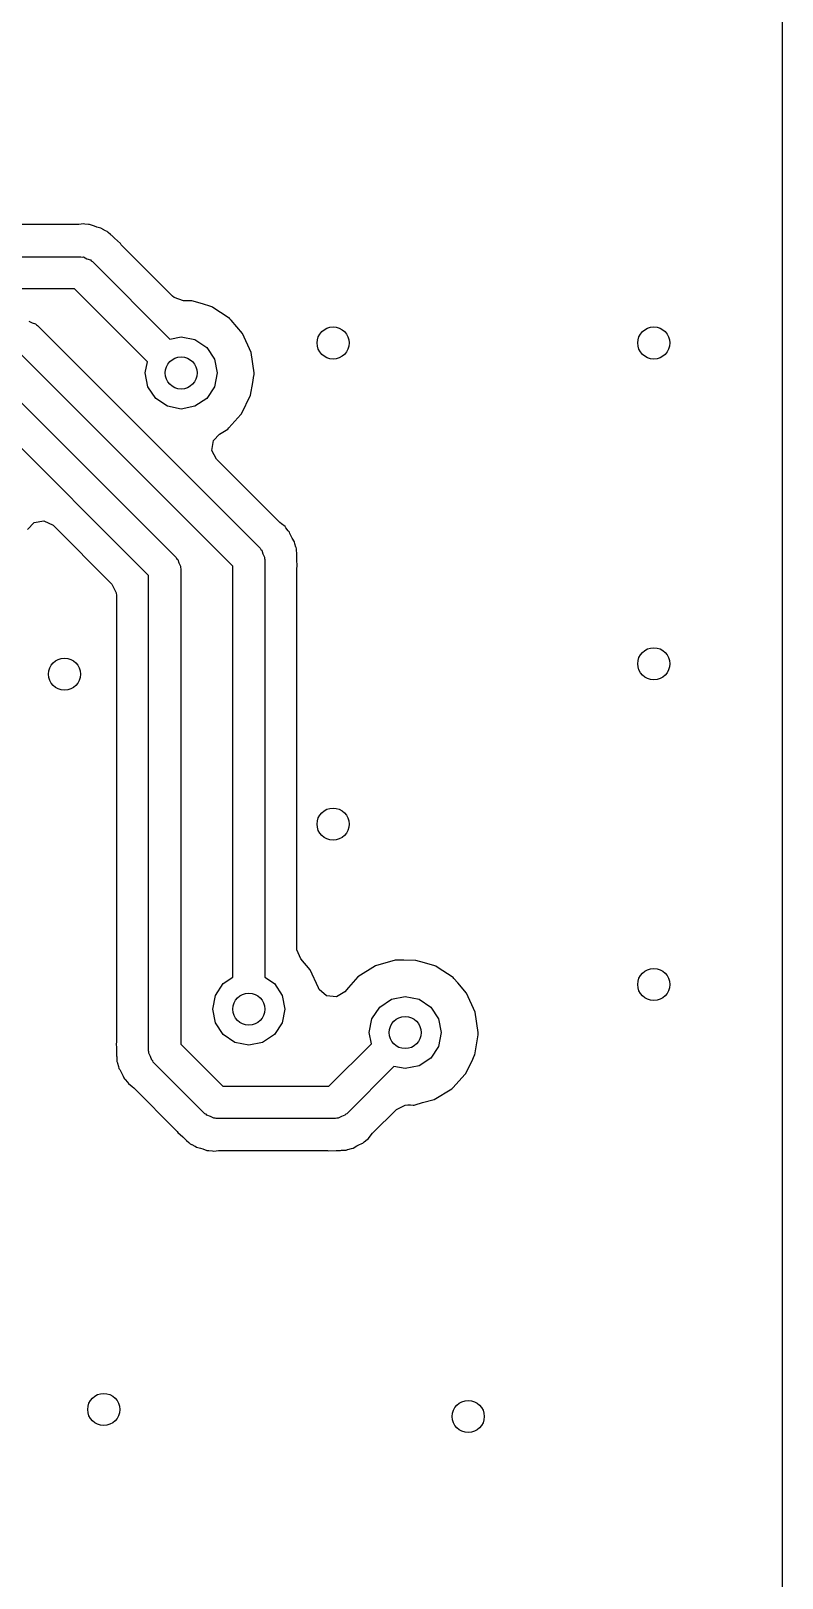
# Model space of a CAD drawing. Extents: x 100.2 to 143.8, y -109.8 to -50.2.
# Drawn here: x 139.12 to 143.8, y -103.7 to -94.05 of the extents above; entities that cross this region are included whole.
import ezdxf

# ---------------------------------------------------------------- set-up
doc = ezdxf.new("R2010")
doc.units = 0
doc.layers.add('BLACK', color=7, linetype='CONTINUOUS')

msp = doc.modelspace()

# ---------------------------------------------------------------- linework, layer by layer
at = {"layer": 'BLACK', "linetype": 'CONTINUOUS'}
for p, q in [((143.8, -74.2781), (143.8, -106.966)), ((139.401, -95.262), (135.091, -95.262)), ((139.414, -95.2611), (139.401, -95.262)), ((139.415, -95.2609), (139.414, -95.2611)), ((139.443, -95.2572), (139.415, -95.2609)), ((139.452, -95.2593), (139.443, -95.2572)), ((139.475, -95.262), (139.452, -95.2593)), ((139.452, -95.2593), (139.452, -95.2593)), ((139.452, -95.2593), (139.452, -95.2593)), ((139.481, -95.262), (139.475, -95.262)), ((139.488, -95.2626), (139.481, -95.262)), ((139.494, -95.2652), (139.488, -95.2626)), ((139.512, -95.2725), (139.494, -95.2652)), ((139.494, -95.2652), (139.494, -95.2652)), ((139.526, -95.2768), (139.512, -95.2725)), ((139.552, -95.283), (139.526, -95.2768)), ((139.56, -95.2882), (139.552, -95.283)), ((139.562, -95.2895), (139.56, -95.2882)), ((139.56, -95.2882), (139.56, -95.2882)), ((139.581, -95.2998), (139.562, -95.2895)), ((139.592, -95.3041), (139.581, -95.2998)), ((139.598, -95.3103), (139.592, -95.3041)), ((139.613, -95.3243), (139.598, -95.3103)), ((139.617, -95.3277), (139.613, -95.3243)), ((139.621, -95.3302), (139.617, -95.3277)), ((139.635, -95.344), (139.621, -95.3302)), ((139.637, -95.3466), (139.635, -95.344)), ((139.674, -95.3802), (139.637, -95.3466)), ((139.676, -95.3847), (139.674, -95.3802)), ((139.679, -95.3878), (139.676, -95.3847)), ((139.998, -95.7076), (139.679, -95.3878)), ((135.038, -95.4625), (139.428, -95.4625)), ((139.428, -95.4625), (139.436, -95.465)), ((139.436, -95.465), (139.444, -95.4637)), ((139.444, -95.4637), (139.465, -95.4744)), ((139.465, -95.4744), (139.487, -95.4816)), ((139.487, -95.4816), (139.492, -95.4881)), ((139.492, -95.4881), (139.499, -95.4918)), ((139.499, -95.4918), (139.983, -95.9759)), ((139.387, -95.6625), (135.079, -95.6625)), ((139.842, -96.1173), (139.387, -95.6625)), ((140.01, -95.7173), (139.998, -95.7076)), ((140.068, -95.7366), (140.01, -95.7173)), ((140.101, -95.7368), (140.068, -95.7366)), ((140.12, -95.7369), (140.101, -95.7368)), ((140.186, -95.7565), (140.12, -95.7369)), ((140.237, -95.7718), (140.186, -95.7565)), ((140.244, -95.7739), (140.237, -95.7718)), ((140.237, -95.7718), (140.237, -95.7718)), ((140.25, -95.7777), (140.244, -95.7739)), ((140.346, -95.8402), (140.25, -95.7777)), ((139.102, -95.8632), (139.123, -95.8739)), ((139.123, -95.8739), (139.145, -95.8811)), ((139.145, -95.8811), (139.15, -95.8876)), ((139.15, -95.8876), (139.157, -95.8913)), ((139.157, -95.8913), (140.545, -97.2798)), ((140.352, -95.844), (140.346, -95.8402)), ((140.346, -95.8402), (140.346, -95.8402)), ((140.357, -95.8494), (140.352, -95.844)), ((140.364, -95.858), (140.357, -95.8494)), ((140.357, -95.8494), (140.357, -95.8494)), ((140.436, -95.9418), (140.364, -95.858)), ((139.983, -95.9759), (140.053, -95.962)), ((140.053, -95.962), (140.139, -95.9791)), ((140.139, -95.9791), (140.212, -96.0279)), ((140.49, -96.0593), (140.436, -95.9418)), ((140.375, -97.3919), (139.045, -96.062)), ((140.212, -96.0279), (140.261, -96.1009)), ((140.508, -96.187), (140.49, -96.0593)), ((139.828, -96.187), (139.842, -96.1173)), ((140.261, -96.1009), (140.278, -96.187)), ((139.845, -96.2731), (139.828, -96.187)), ((139.894, -96.3461), (139.845, -96.2731)), ((140.261, -96.2731), (140.212, -96.3461)), ((140.278, -96.187), (140.261, -96.2731)), ((140.486, -96.3254), (140.5, -96.2459)), ((140.5, -96.2459), (140.507, -96.2019)), ((140.507, -96.2019), (140.508, -96.1981)), ((140.507, -96.2019), (140.507, -96.2019)), ((140.508, -96.1981), (140.508, -96.187)), ((138.994, -96.3103), (140.021, -97.3373)), ((139.967, -96.3949), (139.894, -96.3461)), ((140.212, -96.3461), (140.139, -96.3949)), ((140.43, -96.4415), (140.486, -96.3254)), ((140.053, -96.412), (139.967, -96.3949)), ((140.139, -96.3949), (140.053, -96.412)), ((140.351, -96.529), (140.425, -96.4467)), ((140.425, -96.4467), (140.43, -96.4415)), ((140.425, -96.4467), (140.425, -96.4467)), ((139.85, -97.4494), (138.882, -96.481)), ((140.255, -96.6089), (140.291, -96.5694)), ((140.291, -96.5694), (140.343, -96.5372)), ((140.343, -96.5372), (140.351, -96.529)), ((140.245, -96.6693), (140.255, -96.6089)), ((140.273, -96.7238), (140.245, -96.6693)), ((140.668, -97.1187), (140.273, -96.7238)), ((139.095, -97.1634), (139.137, -97.1193)), ((139.137, -97.1193), (139.197, -97.1085)), ((139.197, -97.1085), (139.254, -97.1366)), ((139.254, -97.1366), (139.621, -97.5035)), ((140.678, -97.1275), (140.668, -97.1187)), ((140.701, -97.1452), (140.678, -97.1275)), ((140.706, -97.1529), (140.701, -97.1452)), ((140.706, -97.1531), (140.706, -97.1529)), ((140.72, -97.1712), (140.706, -97.1531)), ((140.725, -97.1756), (140.72, -97.1712)), ((140.729, -97.1804), (140.725, -97.1756)), ((140.731, -97.1869), (140.729, -97.1804)), ((140.739, -97.2049), (140.731, -97.1869)), ((140.746, -97.2178), (140.739, -97.2049)), ((140.76, -97.2404), (140.746, -97.2178)), ((140.762, -97.2518), (140.76, -97.2404)), ((140.021, -97.3373), (140.024, -97.3445)), ((140.545, -97.2798), (140.549, -97.287)), ((140.549, -97.287), (140.555, -97.2917)), ((140.555, -97.2917), (140.563, -97.314)), ((140.563, -97.314), (140.573, -97.3349)), ((140.573, -97.3349), (140.572, -97.3428)), ((140.768, -97.2727), (140.762, -97.2518)), ((140.769, -97.2749), (140.768, -97.2727)), ((140.773, -97.2833), (140.769, -97.2749)), ((140.769, -97.2749), (140.769, -97.2749)), ((140.773, -97.2924), (140.773, -97.2833)), ((140.774, -97.3129), (140.773, -97.2924)), ((140.773, -97.2924), (140.773, -97.2924)), ((140.774, -97.3181), (140.774, -97.3129)), ((140.775, -97.3226), (140.774, -97.3181)), ((140.775, -97.342), (140.775, -97.3226)), ((140.024, -97.3445), (140.031, -97.3492)), ((140.031, -97.3492), (140.038, -97.3715)), ((140.038, -97.3715), (140.049, -97.3924)), ((140.049, -97.3924), (140.048, -97.4003)), ((140.048, -97.4003), (140.05, -97.408)), ((140.05, -97.408), (140.05, -100.372)), ((140.375, -99.9554), (140.375, -97.3919)), ((140.572, -97.3428), (140.575, -97.3505)), ((140.575, -97.3505), (140.575, -99.9554)), ((140.775, -97.3457), (140.775, -97.342)), ((140.777, -97.3952), (140.775, -97.3457)), ((140.775, -97.3999), (140.777, -97.3952)), ((140.775, -97.404), (140.775, -97.3999)), ((140.775, -99.7758), (140.775, -97.404)), ((139.621, -97.5035), (139.648, -97.558)), ((139.85, -100.413), (139.85, -97.4494)), ((139.648, -97.558), (139.65, -97.5735)), ((139.65, -97.5735), (139.65, -100.359)), ((140.775, -99.784), (140.775, -99.7758)), ((140.799, -99.8404), (140.775, -99.784)), ((140.858, -99.9088), (140.799, -99.8404)), ((141.388, -99.8491), (141.381, -99.851)), ((141.395, -99.8491), (141.388, -99.8491)), ((141.441, -99.8494), (141.395, -99.8491)), ((141.517, -99.8499), (141.441, -99.8494)), ((141.571, -99.8658), (141.517, -99.8499)), ((140.909, -100.021), (140.858, -99.9088)), ((141.264, -99.8845), (141.155, -99.9534)), ((141.271, -99.8826), (141.264, -99.8845)), ((141.381, -99.851), (141.271, -99.8826)), ((141.271, -99.8826), (141.271, -99.8826)), ((141.381, -99.851), (141.381, -99.851)), ((141.634, -99.8848), (141.571, -99.8658)), ((141.641, -99.8868), (141.634, -99.8848)), ((141.634, -99.8848), (141.634, -99.8848)), ((141.656, -99.8964), (141.641, -99.8868)), ((141.743, -99.9532), (141.656, -99.8964)), ((140.267, -100.068), (140.315, -99.9949)), ((140.315, -99.9949), (140.375, -99.9554)), ((140.575, -99.9554), (140.634, -99.9949)), ((140.634, -99.9949), (140.682, -100.068)), ((140.914, -100.031), (140.909, -100.021)), ((140.96, -100.071), (140.914, -100.031)), ((141.097, -100.019), (141.073, -100.046)), ((141.155, -99.9534), (141.097, -100.019)), ((141.749, -99.957), (141.743, -99.9532)), ((141.743, -99.9532), (141.743, -99.9532)), ((141.754, -99.9624), (141.749, -99.957)), ((141.778, -99.9902), (141.754, -99.9624)), ((141.754, -99.9624), (141.754, -99.9624)), ((141.833, -100.055), (141.778, -99.9902)), ((140.25, -100.154), (140.267, -100.068)), ((140.682, -100.068), (140.7, -100.154)), ((141.021, -100.077), (140.96, -100.071)), ((141.073, -100.046), (141.021, -100.077)), ((141.291, -100.141), (141.364, -100.092)), ((141.364, -100.092), (141.45, -100.075)), ((141.45, -100.075), (141.536, -100.092)), ((141.536, -100.092), (141.609, -100.141)), ((141.887, -100.172), (141.833, -100.055)), ((140.267, -100.24), (140.25, -100.154)), ((140.7, -100.154), (140.682, -100.24)), ((141.225, -100.3), (141.242, -100.214)), ((141.242, -100.214), (141.291, -100.141)), ((141.609, -100.141), (141.658, -100.214)), ((141.658, -100.214), (141.675, -100.3)), ((141.905, -100.3), (141.887, -100.172)), ((140.315, -100.313), (140.267, -100.24)), ((140.388, -100.362), (140.315, -100.313)), ((140.634, -100.313), (140.561, -100.362)), ((140.682, -100.24), (140.634, -100.313)), ((141.239, -100.37), (141.225, -100.3)), ((141.675, -100.3), (141.658, -100.386)), ((141.896, -100.364), (141.904, -100.315)), ((141.904, -100.315), (141.905, -100.311)), ((141.904, -100.315), (141.904, -100.315)), ((141.905, -100.311), (141.905, -100.3)), ((139.649, -100.364), (139.648, -100.368)), ((139.648, -100.368), (139.649, -100.398)), ((139.65, -100.359), (139.649, -100.364)), ((139.649, -100.398), (139.649, -100.418)), ((139.649, -100.418), (139.65, -100.421)), ((139.65, -100.421), (139.65, -100.441)), ((139.852, -100.421), (139.85, -100.413)), ((139.851, -100.429), (139.852, -100.421)), ((139.862, -100.45), (139.851, -100.429)), ((140.05, -100.372), (140.313, -100.635)), ((140.475, -100.379), (140.388, -100.362)), ((140.561, -100.362), (140.475, -100.379)), ((140.974, -100.635), (141.239, -100.37)), ((141.658, -100.386), (141.609, -100.459)), ((141.884, -100.438), (141.896, -100.364)), ((139.65, -100.441), (139.65, -100.445)), ((139.65, -100.445), (139.651, -100.451)), ((139.651, -100.451), (139.652, -100.48)), ((139.652, -100.48), (139.655, -100.489)), ((139.655, -100.489), (139.655, -100.489)), ((139.655, -100.489), (139.656, -100.491)), ((139.656, -100.491), (139.663, -100.512)), ((139.663, -100.512), (139.665, -100.523)), ((139.665, -100.523), (139.67, -100.531)), ((139.869, -100.472), (139.862, -100.45)), ((139.876, -100.477), (139.869, -100.472)), ((139.879, -100.484), (139.876, -100.477)), ((140.201, -100.806), (139.879, -100.484)), ((141.38, -100.511), (141.086, -100.806)), ((141.45, -100.525), (141.38, -100.511)), ((141.536, -100.508), (141.45, -100.525)), ((141.609, -100.459), (141.536, -100.508)), ((141.827, -100.555), (141.871, -100.465)), ((141.871, -100.465), (141.881, -100.445)), ((141.881, -100.445), (141.884, -100.438)), ((141.881, -100.445), (141.881, -100.445)), ((139.67, -100.531), (139.679, -100.546)), ((139.679, -100.546), (139.685, -100.559)), ((139.685, -100.559), (139.691, -100.572)), ((139.691, -100.572), (139.696, -100.583)), ((139.696, -100.583), (139.7, -100.588)), ((139.7, -100.588), (139.704, -100.592)), ((139.704, -100.592), (139.719, -100.61)), ((139.719, -100.61), (139.724, -100.618)), ((139.724, -100.618), (139.747, -100.636)), ((141.746, -100.645), (141.823, -100.56)), ((141.823, -100.56), (141.827, -100.555)), ((141.823, -100.56), (141.823, -100.56)), ((139.747, -100.636), (139.757, -100.645)), ((139.757, -100.645), (140.022, -100.91)), ((140.313, -100.635), (140.974, -100.635)), ((141.558, -100.737), (141.631, -100.718)), ((141.631, -100.718), (141.741, -100.65)), ((141.741, -100.65), (141.746, -100.645)), ((140.208, -100.809), (140.201, -100.806)), ((140.213, -100.816), (140.208, -100.809)), ((141.079, -100.809), (141.074, -100.816)), ((141.086, -100.806), (141.079, -100.809)), ((141.247, -100.928), (141.395, -100.78)), ((141.395, -100.78), (141.45, -100.752)), ((141.45, -100.752), (141.467, -100.751)), ((141.467, -100.751), (141.482, -100.751)), ((141.482, -100.751), (141.499, -100.752)), ((141.499, -100.752), (141.499, -100.752)), ((141.499, -100.752), (141.506, -100.752)), ((141.506, -100.752), (141.513, -100.75)), ((141.513, -100.75), (141.558, -100.737)), ((141.513, -100.75), (141.513, -100.75)), ((140.022, -100.91), (140.024, -100.913)), ((140.235, -100.823), (140.213, -100.816)), ((140.256, -100.834), (140.235, -100.823)), ((140.264, -100.833), (140.256, -100.834)), ((140.272, -100.835), (140.264, -100.833)), ((141.015, -100.835), (140.272, -100.835)), ((141.023, -100.833), (141.015, -100.835)), ((141.031, -100.834), (141.023, -100.833)), ((141.052, -100.823), (141.031, -100.834)), ((141.074, -100.816), (141.052, -100.823)), ((140.024, -100.913), (140.027, -100.917)), ((140.027, -100.917), (140.033, -100.923)), ((140.033, -100.923), (140.063, -100.951)), ((140.063, -100.951), (140.065, -100.953)), ((140.065, -100.953), (140.079, -100.967)), ((140.079, -100.967), (140.083, -100.97)), ((140.083, -100.97), (140.087, -100.973)), ((140.087, -100.973), (140.1, -100.985)), ((140.1, -100.985), (140.109, -100.993)), ((140.109, -100.993), (140.117, -100.997)), ((140.117, -100.997), (140.117, -100.997)), ((140.117, -100.997), (140.119, -100.998)), ((140.119, -100.998), (140.139, -101.008)), ((141.125, -101.02), (141.148, -101.006)), ((141.148, -101.006), (141.161, -101)), ((141.161, -101), (141.179, -100.992)), ((141.179, -100.992), (141.185, -100.989)), ((141.179, -100.992), (141.179, -100.992)), ((141.185, -100.989), (141.19, -100.985)), ((141.19, -100.985), (141.194, -100.981)), ((141.194, -100.981), (141.212, -100.966)), ((141.212, -100.966), (141.22, -100.961)), ((141.22, -100.961), (141.238, -100.938)), ((141.238, -100.938), (141.247, -100.928)), ((140.139, -101.008), (140.141, -101.009)), ((140.141, -101.009), (140.141, -101.009)), ((140.141, -101.009), (140.148, -101.014)), ((140.148, -101.014), (140.157, -101.017)), ((140.157, -101.017), (140.157, -101.017)), ((140.157, -101.017), (140.174, -101.021)), ((140.174, -101.021), (140.188, -101.025)), ((140.188, -101.025), (140.213, -101.035)), ((140.213, -101.035), (140.219, -101.036)), ((140.219, -101.036), (140.225, -101.036)), ((140.225, -101.036), (140.248, -101.038)), ((140.248, -101.038), (140.257, -101.04)), ((140.257, -101.04), (140.286, -101.036)), ((140.286, -101.036), (140.299, -101.036)), ((140.299, -101.036), (140.961, -101.036)), ((140.961, -101.036), (140.966, -101.036)), ((140.966, -101.036), (140.97, -101.037)), ((140.97, -101.037), (141.02, -101.036)), ((141.02, -101.036), (141.023, -101.036)), ((141.023, -101.036), (141.043, -101.036)), ((141.043, -101.036), (141.047, -101.035)), ((141.047, -101.035), (141.053, -101.034)), ((141.053, -101.034), (141.069, -101.034)), ((141.069, -101.034), (141.073, -101.034)), ((141.073, -101.034), (141.082, -101.033)), ((141.082, -101.033), (141.091, -101.03)), ((141.091, -101.03), (141.093, -101.029)), ((141.091, -101.03), (141.091, -101.03)), ((141.093, -101.029), (141.114, -101.022)), ((141.114, -101.022), (141.125, -101.02))]:
    msp.add_line(p, q, dxfattribs=at)
at = {"layer": 'BLACK'}
for centre in [(141, -96), (143, -96), (140.053, -96.187), (143, -98), (139.325, -98.065), (141, -99), (143, -100), (140.475, -100.154), (141.45, -100.3), (139.57, -102.65), (141.843, -102.694)]:
    msp.add_circle(centre, 0.1, dxfattribs=at)

doc.saveas('drawing.dxf')
